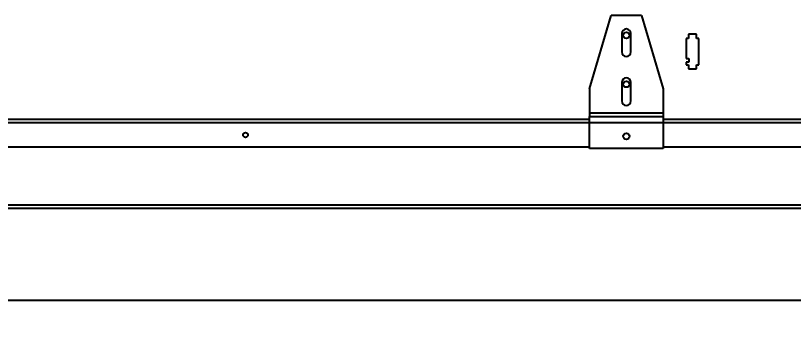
# Model space of a CAD drawing. Header units: inches. Extents: x 1229 to 1453, y -1023 to -720.
# Drawn here: x 1244.78 to 1276.56, y -1013.12 to -1000.18 of the extents above; entities that cross this region are included whole.
import ezdxf

# ---------------------------------------------------------------- set-up
doc = ezdxf.new("R2010")
doc.units = ezdxf.units.IN
doc.header["$MEASUREMENT"] = 0
doc.header["$PDSIZE"] = -1
doc.dimstyles.new('RAE Solutions', dxfattribs={"dimtxt": 2, "dimasz": 1.5, "dimexe": 0.5, "dimexo": 0.5, "dimgap": 0.5, "dimtad": 0, "dimtih": 1, "dimtoh": 1, "dimdec": 3, "dimrnd": 0.125, "dimzin": 1, "dimdsep": 46, "dimlunit": 5, "dimtxsty": 'Standard', "dimcen": 0.09, "dimadec": 0, "dimazin": 0, "dimtfac": 1, "dimtdec": 3, "dimtofl": 0, "dimtmove": 0, "dimatfit": 3, "dimfxl": 1, "dimtolj": 1, "dimtzin": 1, "dimarcsym": 0})

# ---------------------------------------------------------------- blocks, each defined once
blk = doc.blocks.new('*D266')
at = {"color": 0, "linetype": 'Continuous', "lineweight": -2, "transparency": 16777216}
for p, q in [((1228.678, -1006.065), (1228.678, -1012.306)), ((1369.669, -1005.937), (1369.669, -1012.306)), ((1230.178, -1011.806), (1296.674, -1011.806)), ((1368.169, -1011.806), (1301.674, -1011.806))]:
    blk.add_line(p, q, dxfattribs=at)
at = {"color": 0, "linetype": 'Continuous', "transparency": 16777216}
for points in [[(1230.178, -1011.556), (1230.178, -1012.056), (1228.678, -1011.806)], [(1368.169, -1011.556), (1368.169, -1012.056), (1369.669, -1011.806)]]:
    blk.add_solid(points, dxfattribs=at)
at = {"layer": 'Defpoints', "color": 0, "linetype": 'Continuous', "transparency": 16777216}
for p in [(1228.678, -1005.565), (1369.669, -1005.437), (1369.669, -1011.806)]:
    blk.add_point(p, dxfattribs=at)
at = {"color": 0, "linetype": 'Continuous', "lineweight": 25, "transparency": 16777216, "insert": (1299.174, -1011.806), "char_height": 2, "attachment_point": 5}
blk.add_mtext('\\A1;141', dxfattribs=at)

msp = doc.modelspace()

# ---------------------------------------------------------------- linework, layer by layer
at = {"color": 18, "linetype": 'Continuous', "lineweight": 25, "true_color": 0x000000}
for p, q in [((1268.2364, -1003.1622), (1269.1114, -1000.1762)), ((1270.3614, -1000.1762), (1269.1114, -1000.1762)), ((1270.3614, -1000.1762), (1271.2364, -1003.1622)), ((1269.5489, -1000.9122), (1269.5489, -1001.6622)), ((1269.9239, -1001.6622), (1269.9239, -1000.9122)), ((1272.1739, -1001.1175), (1272.1739, -1001.9325)), ((1272.2689, -1001.1175), (1272.1739, -1001.1175)), ((1272.6089, -1000.9425), (1272.2689, -1000.9425)), ((1272.2689, -1000.9425), (1272.2689, -1001.1175)), ((1272.6089, -1001.1175), (1272.6089, -1000.9425)), ((1272.7039, -1001.1175), (1272.6089, -1001.1175)), ((1272.7039, -1002.1825), (1272.7039, -1001.1175)), ((1272.1739, -1001.9325), (1272.2839, -1001.9325)), ((1272.2839, -1002.0825), (1272.1739, -1002.0825)), ((1272.1739, -1002.0825), (1272.1739, -1002.1825)), ((1272.2839, -1001.9325), (1272.2839, -1002.0825)), ((1272.1739, -1002.1825), (1272.2689, -1002.1825)), ((1272.2689, -1002.1825), (1272.2689, -1002.3575)), ((1272.2689, -1002.3575), (1272.6089, -1002.3575)), ((1272.6089, -1002.3575), (1272.6089, -1002.1825)), ((1272.6089, -1002.1825), (1272.7039, -1002.1825)), ((1269.5489, -1002.9122), (1269.5489, -1003.6622)), ((1269.9239, -1003.6622), (1269.9239, -1002.9122)), ((1268.2364, -1003.1622), (1268.2364, -1004.1622)), ((1271.2364, -1003.1622), (1271.2364, -1004.1622)), ((1271.2364, -1004.1622), (1268.2364, -1004.1622)), ((1268.2364, -1004.1622), (1268.2364, -1004.2962)), ((1268.2364, -1004.5602), (1268.2364, -1004.2962)), ((1268.2364, -1004.2962), (1271.2364, -1004.2962)), ((1271.2364, -1004.1622), (1271.2364, -1004.2962)), ((1271.2364, -1004.2962), (1271.2364, -1004.5602)), ((1268.2364, -1004.4265), (1228.7284, -1004.4265)), ((1268.2364, -1004.5595), (1228.7284, -1004.5595)), ((1268.2364, -1005.6087), (1268.2364, -1004.5602)), ((1271.2364, -1004.5602), (1268.2364, -1004.5602)), ((1298.2364, -1004.4265), (1271.2364, -1004.4265)), ((1298.2364, -1004.5595), (1271.2364, -1004.5595)), ((1271.2364, -1004.5602), (1271.2364, -1005.6087)), ((1268.2364, -1005.5515), (1228.7284, -1005.5515)), ((1298.2364, -1005.5515), (1271.2364, -1005.5515)), ((1271.2364, -1005.6087), (1268.2364, -1005.6087)), ((1228.7854, -1007.906), (1369.5623, -1007.906)), ((1228.8614, -1008.039), (1369.4864, -1008.039))]:
    msp.add_line(p, q, dxfattribs=at)
for centre, radius in [((1269.7364, -1000.9825), 0.125), ((1269.7364, -1002.9825), 0.125), ((1254.1739, -1005.0515), 0.0995), ((1269.7364, -1005.1087), 0.125)]:
    msp.add_circle(centre, radius, dxfattribs=at)
for centre, start, end in [((1269.7364, -1000.9122), 0, 180), ((1269.7364, -1001.6622), 180, 0), ((1269.7364, -1002.9122), 0, 180), ((1269.7364, -1003.6622), 180, 0)]:
    msp.add_arc(centre, 0.1875, start, end, dxfattribs=at)

# ---------------------------------------------------------------- dimensions: what is measured, and where the dimension line sits
dim = msp.add_linear_dim(base=(1369.6694, -1011.8062), p1=(1228.6784, -1005.5645), p2=(1369.6694, -1005.4373), dimstyle='RAE Solutions', dxfattribs=at)
dim.commit()
dim.dimension.update_dxf_attribs({"geometry": '*D266', "text_midpoint": (1299.1739, -1011.8062)})

doc.saveas('drawing.dxf')
